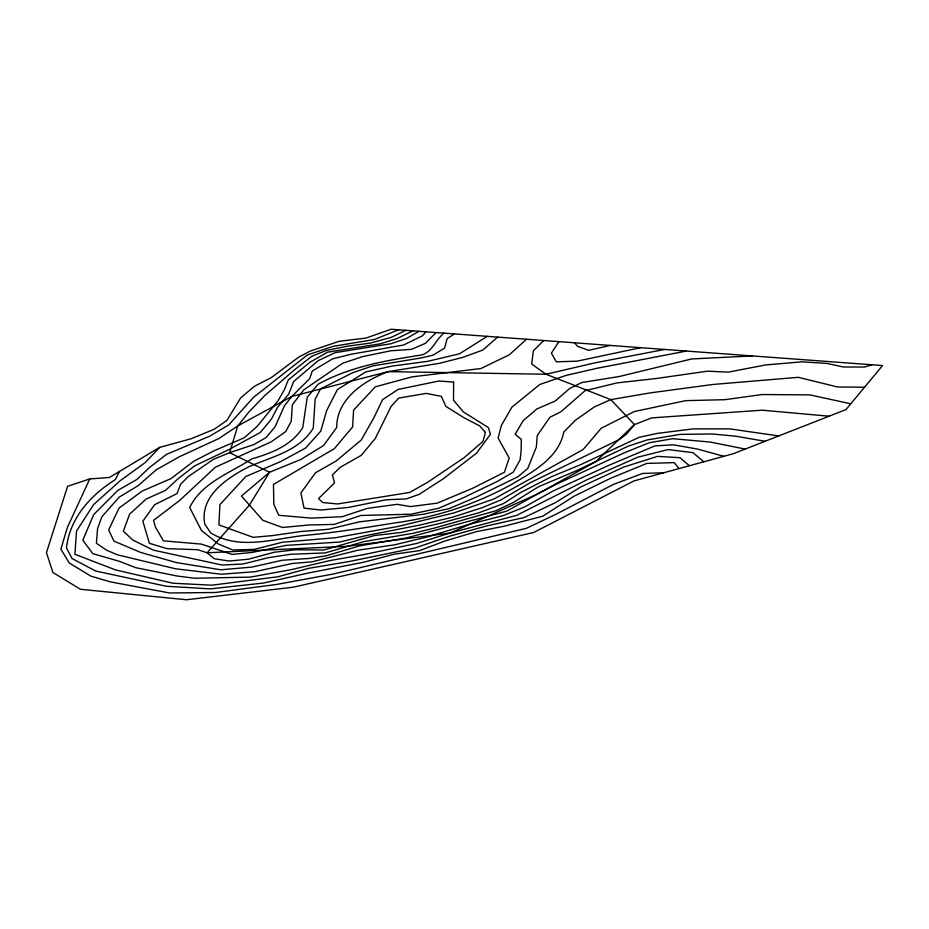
<?xml version="1.0" encoding="UTF-8"?>
<svg xmlns="http://www.w3.org/2000/svg" width="929" height="929" viewBox="0 0 929 929"><rect width="100%" height="100%" fill="white"/><g stroke="black" fill="none" stroke-linecap="round" stroke-linejoin="round"><path stroke-width="1.39" d="M89.753 478.946L67.585 486.285L46.45 552.662L52.907 572.496L80.44 589.288L186.555 599.751L293.285 587.198L533.711 532.491L634.019 480.897L733.271 453.724L845.971 409.596L882.55 365.55L391.214 329.249L365.933 338.075L339.108 341.303L310.309 351.057L298.372 357.363L271.326 377.557L254.558 386.243L240.704 397.798L227.013 420.326L214.227 429.256L191.223 438.72L159.637 447.406L109.471 477.448L89.753 478.946L67.364 527.463L60.873 549.12L69.234 562.951L90.879 576.143L110.528 581.914L169.601 592.981L215.447 592.493L276.331 584.492L333 574.087L526.371 528.334L556.134 514.178L613.152 484.543L642.462 473.465L663.724 472.768M119.4 471.502L115.347 479.596C90.868 494.82 69.605 518.277 66.482 547.959L72.056 558.515L95.641 571.021L166.21 586.234L210.233 588.881L263.546 583.029L308.533 572.972L363.645 562.254L394.465 554.148L419.838 550.572L444.306 541.201L476.461 531.643L503.901 526.278L542.699 516.234L573.925 496.283L610.005 478.551L646.816 463.408L674.268 462.63L679.018 468.576M558.863 341.64L551.396 353.183L556.308 361.834L577.153 361.149L640.662 347.678M425.83 331.816L422.556 335.717L403.732 344.984L351.046 354.263L332.687 358.826L312.318 370.996L309.647 378.707L291.88 396.393L284.471 405.718L275.123 426.736L266.089 437.536L253.989 444.526L229.626 452.678L213.519 459.274L187.983 476.798L180.516 484.381L176.998 493.624L154.597 504.726L142.845 521.192L149.406 543.326L166.953 548.633L197.912 549.713L207.109 552.778L347.179 546.298L450.101 533.037L516.768 515.305L587.732 479.399L637.735 457.196L668.16 449.578L692.941 452.644L703.834 461.783M443.981 333.151C435.666 339.654 432.542 351.476 421.952 354.936C386.243 360.452 350.082 366.595 318.043 384.246L307.255 397.24L302.796 427.468C291.613 445.595 271.222 453.247 251.724 458.914C229.893 473.256 201.848 482.569 189.69 507.489L201.5 530.564L218.478 544.069L232.749 549.968L254.314 549.376L282.381 542.234L335.636 537.717L398.39 526.371L454.258 512.831L494.193 498.896L583.145 449.52L601.214 428.234L634.286 411.547L685.683 400.643L724.968 399.691L762.024 394.535L809.891 394.883L850.79 403.801M159.637 447.406L145.342 462.456L120.398 480.548L93.69 504.505L76.515 531.086L74.912 554.276L115.556 569.93L172.899 583.226L211.882 585.189L278.015 576.758L308.602 568.351L349.246 561.499L415.089 547.971L449.59 536.184L486.088 526.093L524.211 517.511L555.6 502.543L580.671 487.028L623.696 467.09L657.5 456.36L680.016 457.718L689.423 465.731M436.061 332.57L425.343 343.358L411.57 349.316L390.854 350.779L362.624 356.608L342.731 363.216L303.737 389.89L292.333 404.777L291.207 421.278L285.795 431.509L271.349 441.774L215.377 467.217L179.878 500.243L153.494 520.426L155.48 527.161L163.423 540.864L201.268 544.092L232.053 554.404L252.27 552.43L285.807 545.404L339.793 542.037L365.782 535.65L420.93 524.815L452.899 517.105L482.685 507.513L500.859 499.965L530.471 482.592L619.527 439.417L626.634 434.017L634.437 424.565L651.728 417.887L762.198 410.188L829.098 416.204M543.755 340.525L533.409 350.732L531.702 364.052L545.997 374.248L610.817 399.621L634.437 424.565L595.814 461.597L506.769 511.124L406.925 537.821L359.744 545.846L326.102 555.797L309.508 558.422L282.195 560.245L251.922 567.096L220.8 569.791L176.371 562.556L140.999 552.546L113.988 541.154L108.647 529.96L119.063 508.058L142.253 491.023L171.064 478.574L193.615 461.341L213.786 450.89L244.327 437.768L257.136 426.399L277.968 400.875L284.425 389.599L288.211 380.066L309.868 362.298L327.565 352.172L380.275 343.811L397.124 338.551L412.848 330.852M526.534 339.248L509.289 354.832L480.874 368.534L412.162 376.849L375.362 386.801L353.601 410.095L352.625 426.934L334.347 448.661L273.474 484.427L273.834 504.308L278.723 515.281L311.064 518.115L342.127 516.721L367.141 508.442L397.101 504.319L410.421 506.595L437.176 503.17L472.977 488.12L504.435 472.234L509.197 457.985L498.107 438.047L501.335 425.494L511.902 407.157L539.737 384.525L566.005 375.432L596.581 368.372L686.357 351.057M497.63 337.111L482.755 350.094L462.572 357.433L439.742 363.262L388.287 371.635L291.88 396.393L237.789 425.923L218.907 438.523L179.576 456.662L156.397 469.679L138.27 485.577L119.156 497.154L101.888 516.721L97.58 528.601L96.395 543.268L106.707 550.247L117.472 554.834L175.535 568.792L221.207 574.215L254.825 571.718L292.194 563.497L311.993 561.836L357.642 550.27L394.697 544.789L425.912 537.287L469.006 524.397L502.682 515.781L524.432 507.048L552.906 491.093L608.692 465.394L654.91 445.897L673.432 444.828L697.447 449.044L723.854 456.302M454.49 333.929L447.139 338.597L444.619 348.154L432.856 355.226L421.069 357.967L372.715 365.898L352.439 372.854L320.54 388.926L315.152 399.191L313.259 428.176C299.521 450.867 272.023 456.673 249.286 466.567C227.675 477.448 199.131 496.202 204.844 524.258L210.674 532.909C239.229 550.282 272.139 539.192 302.599 535.627C333.546 532.828 364.203 527.835 394.883 522.922C436.166 517.36 476.054 504.192 512.471 483.928C533.281 471.549 558.701 457.811 563.798 432.008L575.457 420.21L594.525 406.809L610.817 399.621L650.614 392.828L713.077 384.455L798.29 377.325L837.482 386.963L864.551 387.23M487.202 336.344L459.588 353.763L427.863 361.3L392.108 366.084L365.782 371.914L337.39 389.576L326.613 410.676L320.795 431.126L305.653 448.01L280.813 461.492L245.779 476.554L219.918 504.621L218.896 524.885L253.129 537.334L272.139 535.638L300.729 531.539L328.46 529.263L359.523 521.831L423.148 514.318L449.09 508.627L476.705 496.899L518.057 476.693L527.753 468.46L536.347 447.081L537.229 435.631L549.829 417.318L560.837 411.837L584.968 390.761L616.972 382.922L657.117 378.393L707.375 371.182L728.348 372.123L765.763 364.923L802.006 361.822L827.042 363.436L843.311 367.001L864.585 367.036L871.866 364.76M418.933 331.305L406.739 338.388L390.946 343.742L335.032 352.672L318.217 360.638L293.692 381.529L288.594 394.302L277.655 407.192L271.303 419.258L260.341 432.461L229.382 449.357L194.684 465.859L177.903 478.865L165.467 490.407L146.143 499.012L129.665 514.097L123.348 531.202L132.94 540.132L153.517 550.189L222.101 565.029L242.91 564.008L267.947 557.76L290.661 554.265L325.185 552.929L363.808 541.607L412.685 533.385L433.843 528.241L495.796 510.776L513.087 502.624L538.46 486.784L576.352 470.759L628.143 446.175L647.048 439.974L679.889 434.4L712.334 433.971L735.559 436.2L765.09 441.263M405.764 330.329L391.248 337.355L370.172 343.126L347.365 346.192L326.149 350.523L311.691 356.353L293.843 370.346L264.765 395.557L249.018 411.861L237.789 425.923L229.626 452.678L269.561 472.257L300.706 459.541L323.571 445.548L336.693 427.468C336.588 398.924 364.145 380.542 388.287 371.635L545.997 374.248L595.175 362.809L664.688 349.455M398.634 329.807L374.352 339.503L333.197 346.331L307.464 354.913L253.663 397.206L228.766 424.89L209.687 436.189L166.465 454.397L149.221 467.763L136.865 479.469L117.809 490.384L93.69 514.608L82.809 540.202L92.795 553.649L119.214 561.267L135.901 567.712L177.184 576.026L194.707 578.256L250.319 577.118L291.172 569.663L330.341 560.501L363.158 554.752L416.575 543.465L450.101 533.037L535.882 494.751L556.448 484.172L623.974 452.946L649.057 442.796L672.712 438.697L710.313 442.065L745.139 449.079M610.098 345.425L588.672 350.361L577.792 346.401L574.354 342.778M752.444 355.935L691.687 358.954L619.016 376.57L581.914 382.504L569.814 388.392L555.333 400.945L536.881 408.969L523.248 420.605L515.119 434.307L521.308 439.347L521.134 450.623L520.101 459.901L513.319 472.129L496.887 481.652L463.362 497.723L438.558 508.291L410.908 514.213L360.893 515.479L334.243 524.386L308.753 524.99L282.532 527.498L262.826 520.286L241.459 496.051L269.561 472.257L249.436 505.086L207.109 552.778L214.251 558.724L229.068 561.035L248.473 559.212L274.206 552.244L295.248 549.782L323.78 549.991L374.387 535.534L401.177 532.48L439.707 523.457L478.563 512.878L503.355 503.646L520.577 492.556L551.35 476.763L580.683 464.663L639.21 437.292L657.535 433.355L693.278 428.884L729.857 428.884L778.676 435.945M453.642 382.133L453.526 400.26L463.525 412.046L488.399 427.572L490.442 434.307L476.519 453.166L443.365 478.737L419.084 494.414L406.228 498.896L385.976 499.802L348.689 507.397L320.83 510.056L304.038 508.117L300.88 492.904L315.523 472.733L336.205 460.958L361.288 440.009L373.922 417.667L382.585 399.679L398.111 389.425L438.987 380.995L453.642 382.133M485.414 432.438L482.917 441.472L464.245 457.579L427.445 482.418L409.666 492.451L337.715 503.959L322.862 502.554L318.508 498.583L334.533 482.964L332.361 474.916L340.153 467.345L361.265 455.349L375.235 438.569L391.144 406.345L398.646 398.123L426.167 393.397L441.38 396.358L445.781 406.321L463.78 417.609L479.805 425.97L485.414 432.438"/></g></svg>
